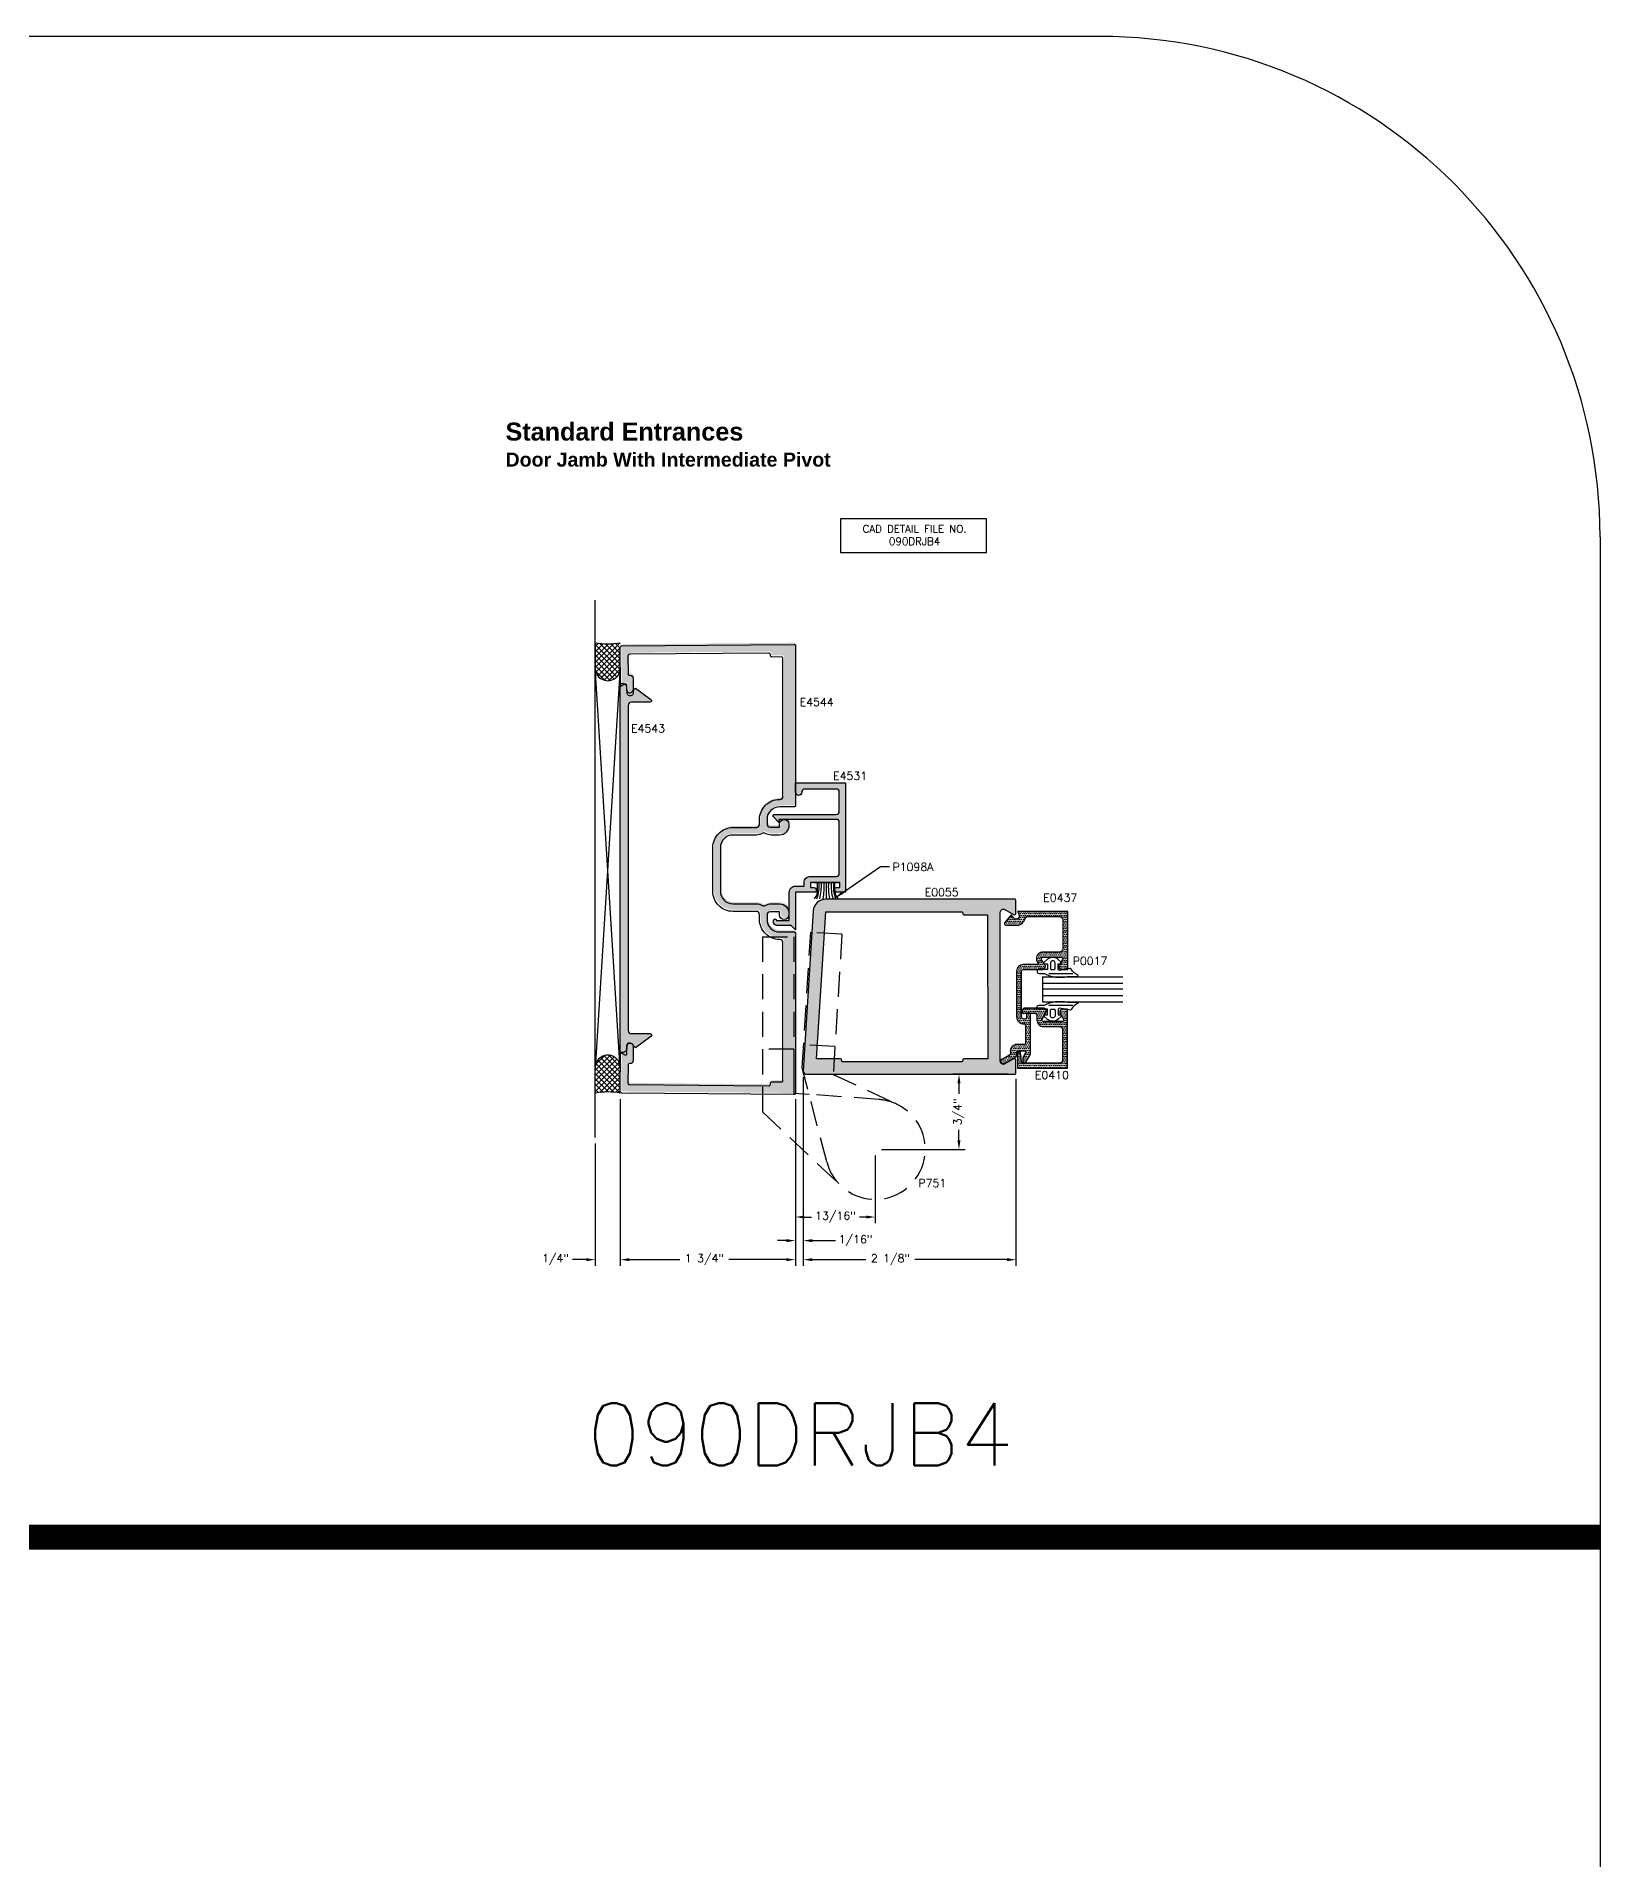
# Model space of a CAD drawing. Extents: x 0 to 130, y 0 to 90.
# Drawn here: x 107.29 to 123.03, y 71.66 to 89.88 of the extents above; entities that cross this region are included whole.
import ezdxf

# ---------------------------------------------------------------- set-up
doc = ezdxf.new("R2010")
doc.units = 0
doc.header["$MEASUREMENT"] = 0
doc.header["$PDMODE"] = 3
doc.linetypes.add('HIDDEN', pattern=[0.375, 0.25, -0.125])
doc.layers.get('0').update_dxf_attribs({"linetype": 'CONTINUOUS'})
doc.layers.get('DEFPOINTS').update_dxf_attribs({"linetype": 'CONTINUOUS'})
for name, color, linetype in [('R-ANNO-DIMS', 3, 'CONTINUOUS'), ('R-ANNO-TEXT', 6, 'CONTINUOUS'), ('R-DET1', 4, 'CONTINUOUS'), ('R-DET2', 2, 'CONTINUOUS'), ('R-DET3', 5, 'CONTINUOUS'), ('R-OTLN', 1, 'CONTINUOUS'), ('R-PAT1', 5, 'CONTINUOUS'), ('TITLE', 7, 'CONTINUOUS')]:
    doc.layers.add(name, color=color, linetype=linetype)
doc.styles.get("Standard").update_dxf_attribs({"font": 'simplex'})
doc.dimstyles.new('1X', dxfattribs={"dimscale": 0, "dimtxt": 0.08, "dimasz": 0.09, "dimexe": 0.062, "dimexo": 0.062, "dimgap": 0.045, "dimtad": 0, "dimdec": 4, "dimzin": 4, "dimtxsty": 'STANDARD', "dimcen": 0, "dimazin": 3, "dimtp": 0.02, "dimtfac": 1, "dimtdec": 4, "dimtofl": 0, "dimtmove": 0, "dimatfit": 3, "dimtolj": 1, "dimtzin": 4})
pattern_1 = [(0, (110.014965, 76.237446), (0.009375, 0.01875), [0, -0.01875])]

# ---------------------------------------------------------------- blocks, each defined once
blk = doc.blocks.new('*D8')
at = {"layer": 'DEFPOINTS', "color": 0}
for p in [(113.12, 79.318), (114.87, 79.318), (114.87, 77.653)]:
    blk.add_point(p, dxfattribs=at)
at = {"layer": 'R-ANNO-DIMS', "color": 0}
for p, q in [((113.12, 79.256), (113.12, 77.591)), ((114.87, 79.256), (114.87, 77.591)), ((113.21, 77.653), (113.715, 77.653)), ((114.78, 77.653), (114.205, 77.653))]:
    blk.add_line(p, q, dxfattribs=at)
for points in [[(113.21, 77.668), (113.21, 77.638), (113.12, 77.653)], [(114.78, 77.668), (114.78, 77.638), (114.87, 77.653)]]:
    blk.add_solid(points, dxfattribs=at)
at = {"layer": 'R-ANNO-DIMS', "color": 0, "insert": (113.96, 77.653), "char_height": 0.08, "attachment_point": 5}
blk.add_mtext('\\A1;1 3/4"', dxfattribs=at)
blk = doc.blocks.new('*D11')
at = {"layer": 'DEFPOINTS', "color": 0}
for p in [(114.948, 79.539), (114.87, 79.318), (114.948, 77.843)]:
    blk.add_point(p, dxfattribs=at)
at = {"layer": 'R-ANNO-DIMS', "color": 0}
for p, q in [((114.948, 79.477), (114.948, 77.781)), ((114.87, 79.256), (114.87, 77.781)), ((114.78, 77.843), (114.69, 77.843)), ((115.038, 77.843), (115.27, 77.843))]:
    blk.add_line(p, q, dxfattribs=at)
for points in [[(114.78, 77.858), (114.78, 77.828), (114.87, 77.843)], [(115.038, 77.858), (115.038, 77.828), (114.948, 77.843)]]:
    blk.add_solid(points, dxfattribs=at)
at = {"layer": 'R-ANNO-DIMS', "color": 0, "insert": (115.471, 77.843), "char_height": 0.08, "attachment_point": 5}
blk.add_mtext('\\A1;1/16"', dxfattribs=at)
blk = doc.blocks.new('*D12')
at = {"layer": 'DEFPOINTS', "color": 0}
for p in [(114.87, 79.318), (115.667, 78.755), (114.87, 78.079)]:
    blk.add_point(p, dxfattribs=at)
at = {"layer": 'R-ANNO-DIMS', "color": 0}
for p, q in [((114.87, 79.256), (114.87, 78.017)), ((115.667, 78.693), (115.667, 78.017)), ((114.96, 78.079), (115.031, 78.079)), ((115.577, 78.079), (115.509, 78.079))]:
    blk.add_line(p, q, dxfattribs=at)
for points in [[(114.96, 78.094), (114.96, 78.064), (114.87, 78.079)], [(115.577, 78.094), (115.577, 78.064), (115.667, 78.079)]]:
    blk.add_solid(points, dxfattribs=at)
at = {"layer": 'R-ANNO-DIMS', "color": 0, "insert": (115.27, 78.079), "char_height": 0.08, "attachment_point": 5}
blk.add_mtext('\\A1;13/16"', dxfattribs=at)
blk = doc.blocks.new('*D7')
at = {"layer": 'DEFPOINTS', "color": 0}
for p in [(114.948, 79.537), (117.073, 79.521), (114.948, 77.653)]:
    blk.add_point(p, dxfattribs=at)
at = {"layer": 'R-ANNO-DIMS', "color": 0}
for p, q in [((114.948, 79.475), (114.948, 77.591)), ((117.073, 79.459), (117.073, 77.591)), ((115.038, 77.653), (115.574, 77.653)), ((116.983, 77.653), (116.064, 77.653))]:
    blk.add_line(p, q, dxfattribs=at)
for points in [[(115.038, 77.668), (115.038, 77.638), (114.948, 77.653)], [(116.983, 77.668), (116.983, 77.638), (117.073, 77.653)]]:
    blk.add_solid(points, dxfattribs=at)
at = {"layer": 'R-ANNO-DIMS', "color": 0, "insert": (115.819, 77.653), "char_height": 0.08, "attachment_point": 5}
blk.add_mtext('\\A1;2 1/8"', dxfattribs=at)
blk = doc.blocks.new('*D9')
at = {"layer": 'DEFPOINTS', "color": 0}
for p in [(117.058, 79.506), (115.667, 78.755), (116.504, 78.755)]:
    blk.add_point(p, dxfattribs=at)
at = {"layer": 'R-ANNO-DIMS', "color": 0}
for p, q in [((116.996, 79.506), (116.442, 79.506)), ((116.504, 79.416), (116.504, 79.309)), ((116.504, 78.845), (116.504, 78.952)), ((115.729, 78.755), (116.566, 78.755))]:
    blk.add_line(p, q, dxfattribs=at)
for points in [[(116.489, 79.416), (116.519, 79.416), (116.504, 79.506)], [(116.489, 78.845), (116.519, 78.845), (116.504, 78.755)]]:
    blk.add_solid(points, dxfattribs=at)
at = {"layer": 'R-ANNO-DIMS', "color": 0, "insert": (116.504, 79.13), "char_height": 0.08, "attachment_point": 5, "rotation": 90}
blk.add_mtext('\\A1;3/4"', dxfattribs=at)
blk = doc.blocks.new('*D10')
at = {"layer": 'DEFPOINTS', "color": 0}
for p in [(113.12, 79.318), (112.871, 78.875), (113.12, 77.653)]:
    blk.add_point(p, dxfattribs=at)
at = {"layer": 'R-ANNO-DIMS', "color": 0}
for p, q in [((113.12, 79.256), (113.12, 77.591)), ((112.871, 78.813), (112.871, 77.591)), ((112.781, 77.653), (112.644, 77.653)), ((113.21, 77.653), (113.3, 77.653))]:
    blk.add_line(p, q, dxfattribs=at)
for points in [[(112.781, 77.668), (112.781, 77.638), (112.871, 77.653)], [(113.21, 77.668), (113.21, 77.638), (113.12, 77.653)]]:
    blk.add_solid(points, dxfattribs=at)
at = {"layer": 'R-ANNO-DIMS', "color": 0, "insert": (112.473, 77.653), "char_height": 0.08, "attachment_point": 5}
blk.add_mtext('\\A1;1/4"', dxfattribs=at)

msp = doc.modelspace()

# ---------------------------------------------------------------- hatches: boundary and pattern name
at = {"layer": 'R-PAT1'}
h = msp.add_hatch(dxfattribs=at)
h.set_pattern_fill('ANSI37', color=256, scale=0.3, style=0)
h.set_pattern_definition([(45, (103.281637, 76.951388), (-0.0265165, 0.0265165), []), (135, (103.281637, 76.951388), (-0.0265165, -0.0265165), [])])
edge = h.paths.add_edge_path()
edge.add_line((113.1204461, 83.8182611), (113.1204461, 83.5733712))
edge.add_arc((112.9954461, 83.5651182), 0.1252722, -183.77741165, 3.77741165, ccw=False)
edge.add_line((112.8704461, 83.5733712), (112.8702151, 83.818207))
edge.add_arc((112.9951773, 84.527065), 0.7197884, 260.00224701, 280.02254669)
h = msp.add_hatch(dxfattribs=at)
h.set_pattern_fill('DOTS', color=256, scale=0.25, style=0)
h.set_pattern_definition([(180, (128.544752, 75.615186), (-0.0078125, 0.015625), [0, -0.015625])])
edge = h.paths.add_edge_path()
edge.add_line((113.2591911, 79.8022341), (113.2579399, 79.6588665))
edge.add_arc((113.2269411, 79.6591371), 0.031, 269.5, 359.49996471, ccw=False)
edge.add_line((113.2266705, 79.6281383), (113.2226707, 79.6281732))
edge.add_arc((113.2225398, 79.6131737), 0.015, 449.5, 539.5)
edge.add_line((113.2075403, 79.6133046), (113.2059728, 79.4336846))
edge.add_arc((113.2209723, 79.4335537), 0.015, 539.5, 629.5)
edge.add_line((113.2208414, 79.4185543), (114.6149055, 79.4063885))
edge.add_arc((114.6150364, 79.4213879), 0.015, 269.5, 360)
edge.add_line((114.6300364, 79.4213879), (114.6300364, 79.4311265))
edge.add_arc((114.6450364, 79.4311265), 0.015, 89.5, 180, ccw=False)
edge.add_line((114.6451673, 79.4461259), (114.7399055, 79.4452991))
edge.add_arc((114.7400364, 79.4602986), 0.015, 269.5, 360)
edge.add_line((114.7550364, 79.4602986), (114.7550364, 80.8380715))
edge.add_arc((114.7240364, 80.8380715), 0.031, 360, 450)
edge.add_line((114.7240364, 80.8690715), (114.7210172, 80.8690715))
edge.add_arc((114.7210172, 81.0690715), 0.2, 180, 270, ccw=False)
edge.add_line((114.5210172, 81.0690715), (114.5210172, 81.1190397))
edge.add_arc((114.4900172, 81.1190397), 0.031, 360, 450)
edge.add_line((114.4900172, 81.1500397), (114.2550364, 81.1500397))
edge.add_arc((114.2550364, 81.3500397), 0.2, 180, 270, ccw=False)
edge.add_line((114.0550364, 81.3500397), (114.0550364, 81.5690715))
edge.add_line((114.0550364, 81.5690715), (114.0550364, 81.7881032))
edge.add_arc((114.2550364, 81.7881032), 0.2, 450, 540, ccw=False)
edge.add_line((114.2550364, 81.9881032), (114.4900172, 81.9881032))
edge.add_arc((114.4900172, 82.0191032), 0.031, 270, 360)
edge.add_line((114.5210172, 82.0191032), (114.5210172, 82.0690715))
edge.add_arc((114.7210172, 82.0690715), 0.2, 90, 180, ccw=False)
edge.add_line((114.7210172, 82.2690715), (114.7240364, 82.2690715))
edge.add_arc((114.7240364, 82.3000715), 0.031, 270, 360)
edge.add_line((114.7550364, 82.3000715), (114.7550364, 83.6778444))
edge.add_arc((114.7400364, 83.6778444), 0.015, 360, 450.5)
edge.add_line((114.7399055, 83.6928438), (114.6451673, 83.6920171))
edge.add_arc((114.6450364, 83.7070165), 0.015, 180, 270.5, ccw=False)
edge.add_line((114.6300364, 83.7070165), (114.6300364, 83.7167551))
edge.add_arc((114.6150364, 83.7167551), 0.015, 360, 450.5)
edge.add_line((114.6149055, 83.7317545), (113.2208414, 83.7195887))
edge.add_arc((113.2209723, 83.7045892), 0.015, 450.5, 540.5)
edge.add_line((113.2059728, 83.7044583), (113.2075403, 83.5248383))
edge.add_arc((113.2225398, 83.5249692), 0.015, 180.5, 270.5)
edge.add_line((113.2226707, 83.5099698), (113.2266706, 83.5100047))
edge.add_arc((113.2269411, 83.4790059), 0.031, 360.50002117, 450.5, ccw=False)
edge.add_line((113.2579399, 83.4792764), (113.2591911, 83.3359087))
edge.add_arc((113.2281923, 83.3356373), 0.031, 180.49837345, 360.50162655, ccw=False)
edge.add_line((113.1971934, 83.3353677), (113.1965529, 83.4087572))
edge.add_arc((113.1815535, 83.4086263), 0.015, 360.5, 480.50004097)
edge.add_line((113.1739404, 83.4215508), (113.133646, 83.3978155))
edge.add_line((113.133646, 83.3978155), (113.1302339, 83.7888006))
edge.add_arc((113.1452334, 83.7889315), 0.015, 90.5, 180.5, ccw=False)
edge.add_line((113.1451025, 83.8039309), (114.8649055, 83.8189394))
edge.add_arc((114.8650364, 83.80394), 0.015, 360, 450.5, ccw=False)
edge.add_line((114.8800364, 83.80394), (114.8800364, 82.2090715))
edge.add_arc((114.8650364, 82.2090715), 0.015, 270, 360, ccw=False)
edge.add_line((114.8650364, 82.1940715), (114.7210172, 82.1940715))
edge.add_arc((114.7210172, 82.0690715), 0.125, 450, 540)
edge.add_line((114.5960172, 82.0690715), (114.5960172, 82.0241032))
edge.add_arc((114.6270172, 82.0241032), 0.031, 540, 630)
edge.add_line((114.6270172, 81.9931032), (114.7210172, 81.9931032))
edge.add_line((114.7210172, 81.9931032), (114.7210172, 82.0226032))
edge.add_arc((114.7675172, 82.0226032), 0.0465, 0, 180, ccw=False)
edge.add_line((114.8140172, 82.0226032), (114.8140172, 82.0061032))
edge.add_arc((114.7210172, 82.0061032), 0.093, 270, 360, ccw=False)
edge.add_line((114.7210172, 81.9131032), (114.6410172, 81.9131032))
edge.add_arc((114.6410172, 82.0381032), 0.125, 239.94061351, 270, ccw=False)
edge.add_arc((114.5628773, 81.9030842), 0.031, 419.94061351, 482.12883952)
edge.add_arc((114.4900172, 82.0191032), 0.106, 270, 302.12883952, ccw=False)
edge.add_line((114.4900172, 81.9131032), (114.2550364, 81.9131032))
edge.add_arc((114.2550364, 81.7881032), 0.125, 450, 540)
edge.add_line((114.1300364, 81.7881032), (114.1300364, 81.5690715))
edge.add_line((114.1300364, 81.5690715), (114.1300364, 81.3500397))
edge.add_arc((114.2550364, 81.3500397), 0.125, 540, 630)
edge.add_line((114.2550364, 81.2250397), (114.4900172, 81.2250397))
edge.add_arc((114.4900172, 81.1190397), 0.106, 417.87116048, 450, ccw=False)
edge.add_arc((114.5628773, 81.2350588), 0.031, 237.87116048, 300.05938649)
edge.add_arc((114.6410172, 81.1000397), 0.125, 450, 480.05938649, ccw=False)
edge.add_line((114.6410172, 81.2250397), (114.7210172, 81.2250397))
edge.add_arc((114.7210172, 81.1320397), 0.093, 360, 450, ccw=False)
edge.add_line((114.8140172, 81.1320397), (114.8140172, 81.1155397))
edge.add_arc((114.7675172, 81.1155397), 0.0465, 180, 360, ccw=False)
edge.add_line((114.7210172, 81.1155397), (114.7210172, 81.1450397))
edge.add_line((114.7210172, 81.1450397), (114.6270172, 81.1450397))
edge.add_arc((114.6270172, 81.1140397), 0.031, 450, 540)
edge.add_line((114.5960172, 81.1140397), (114.5960172, 81.0690715))
edge.add_arc((114.7210172, 81.0690715), 0.125, 540, 630)
edge.add_line((114.7210172, 80.9440715), (114.8650364, 80.9440715))
edge.add_arc((114.8650364, 80.9290715), 0.015, 360, 450, ccw=False)
edge.add_line((114.8800364, 80.9290715), (114.8800364, 79.334203))
edge.add_arc((114.8650364, 79.334203), 0.015, 269.5, 360, ccw=False)
edge.add_line((114.8649055, 79.3192035), (113.1451025, 79.334212))
edge.add_arc((113.1452334, 79.3492115), 0.015, 179.5, 269.5, ccw=False)
edge.add_line((113.1302339, 79.3493423), (113.133646, 79.7403276))
edge.add_line((113.133646, 79.7403276), (113.1739404, 79.7165922))
edge.add_arc((113.1815535, 79.7295167), 0.015, 239.49989083, 359.5)
edge.add_line((113.1965529, 79.7293858), (113.1971934, 79.8027752))
edge.add_arc((113.2281923, 79.8025055), 0.031, 359.49846597, 539.50153403, ccw=False)
h = msp.add_hatch(dxfattribs=at)
h.set_pattern_fill('DOTS', color=256, scale=0.25, style=0)
h.set_pattern_definition([(180, (119.846426, 76.441578), (-0.0078125, 0.015625), [0, -0.015625])])
edge = h.paths.add_edge_path()
edge.add_arc((113.1513796, 83.3811215), 0.031, 0, 90.00003697, ccw=False)
edge.add_line((113.1823796, 83.3811215), (113.1823796, 83.3491205))
edge.add_arc((113.2133796, 83.3491205), 0.031, 180, 315.00045742)
edge.add_line((113.2353, 83.3272004), (113.2732211, 83.3651215))
edge.add_line((113.2732211, 83.3651215), (113.426338, 83.2511526))
edge.add_arc((113.4173796, 83.2391215), 0.015, -90, 53.32827068, ccw=False)
edge.add_line((113.4173796, 83.2241215), (113.2313796, 83.2241215))
edge.add_arc((113.2313796, 83.1931215), 0.031, 90, 180)
edge.add_line((113.2003796, 83.1931215), (113.2003796, 79.9431214))
edge.add_arc((113.2313796, 79.9431214), 0.031, 180, 270)
edge.add_line((113.2313796, 79.9121214), (113.4173796, 79.9121209))
edge.add_arc((113.4173796, 79.8971209), 0.015, -53.32849881, 90, ccw=False)
edge.add_line((113.426338, 79.8850898), (113.2732211, 79.7711215))
edge.add_line((113.2732211, 79.7711215), (113.2352999, 79.8090425))
edge.add_arc((113.2133796, 79.7871222), 0.031, 44.99994772, 179.99998152)
edge.add_line((113.1823795, 79.7871222), (113.1823796, 79.7551217))
edge.add_arc((113.1513796, 79.7551217), 0.031, -90.00001848, 0, ccw=False)
edge.add_line((113.1513796, 79.7241217), (113.1203795, 79.7241215))
edge.add_line((113.1203795, 79.7241215), (113.1203795, 83.4121215))
edge.add_line((113.1203795, 83.4121215), (113.1513796, 83.4121215))
h = msp.add_hatch(dxfattribs=at)
h.set_pattern_fill('DOTS', color=256, scale=0.25, style=0)
h.set_pattern_definition([(180, (120.181021, 76.768952), (-0.0078125, 0.015625), [0, -0.015625])])
edge = h.paths.add_edge_path()
edge.add_line((115.0773795, 81.3247799), (114.8703795, 81.3247799))
edge.add_line((114.8703795, 81.3247799), (114.8703795, 80.9502789))
edge.add_line((114.8703795, 80.9502789), (114.8273795, 80.9932789))
edge.add_line((114.8273795, 80.9932789), (114.6813795, 80.9932799))
edge.add_arc((114.6813795, 81.0242799), 0.031, 180, 270, ccw=False)
edge.add_line((114.6503795, 81.0242799), (114.6503795, 81.0432799))
edge.add_arc((114.6653795, 81.0432799), 0.015, 0, 180, ccw=False)
edge.add_line((114.6803795, 81.0432799), (114.8083795, 81.0432799))
edge.add_line((114.8083795, 81.0432799), (114.8083795, 81.3247799))
edge.add_arc((114.8703795, 81.3247799), 0.062, 90, 180, ccw=False)
edge.add_line((114.8703795, 81.3867799), (114.9573795, 81.3867799))
edge.add_line((114.9573795, 81.3867799), (114.9573805, 81.4217799))
edge.add_arc((115.0193805, 81.4217799), 0.062, 90, 180, ccw=False)
edge.add_line((115.0193805, 81.4837799), (115.2773795, 81.4837789))
edge.add_arc((115.2773795, 81.5147789), 0.031, 270, 360)
edge.add_line((115.3083795, 81.5147789), (115.3083795, 82.0222779))
edge.add_arc((115.2773795, 82.0222779), 0.031, 0, 90)
edge.add_line((115.2773795, 82.0532779), (114.7053795, 82.0532779))
edge.add_line((114.7053795, 82.0532779), (114.7053795, 82.0222779))
edge.add_line((114.7053795, 82.0222779), (114.649729, 82.0779284))
edge.add_arc((114.6602295, 82.0884289), 0.01485, 90, 225, ccw=False)
edge.add_line((114.6602295, 82.1032789), (115.2773795, 82.1032779))
edge.add_arc((115.2773795, 82.1342779), 0.031, 270, 360)
edge.add_line((115.3083795, 82.1342779), (115.3083795, 82.3255289))
edge.add_arc((115.2773795, 82.3255289), 0.031, 0, 90)
edge.add_line((115.2773795, 82.3565289), (114.9633795, 82.3565289))
edge.add_arc((114.963389, 82.3255061), 0.0310229, 90.01748805, 181.80496763)
edge.add_arc((114.9013805, 82.3245299), 0.031001, 180, 359.99815175, ccw=False)
edge.add_line((114.8703795, 82.3245299), (114.8703795, 82.4185299))
edge.add_line((114.8703795, 82.4185299), (115.3703795, 82.4185299))
edge.add_line((115.3703795, 82.4185299), (115.3703795, 81.3247799))
edge.add_line((115.3703795, 81.3247799), (115.2573795, 81.3247799))
edge.add_line((115.2573795, 81.3247799), (115.2573795, 81.3487799))
edge.add_arc((115.2803795, 81.3487799), 0.023, 90, 180, ccw=False)
edge.add_line((115.2803795, 81.3717799), (115.3143805, 81.3717789))
edge.add_line((115.3143805, 81.3717789), (115.3143805, 81.4217799))
edge.add_line((115.3143805, 81.4217799), (115.0193805, 81.4217799))
edge.add_line((115.0193805, 81.4217799), (115.0193805, 81.3717789))
edge.add_line((115.0193805, 81.3717789), (115.0543795, 81.3717799))
edge.add_arc((115.0543795, 81.3487799), 0.023, 0, 90, ccw=False)
edge.add_line((115.0773795, 81.3487799), (115.0773795, 81.3247799))
h = msp.add_hatch(dxfattribs=at)
h.set_pattern_fill('DOTS', color=256, scale=0.25, style=0)
h.set_pattern_definition([(180, (120.192271, 76.795353), (-0.0078125, 0.015625), [0, -0.015625])])
edge = h.paths.add_edge_path(flags=16)
edge.add_line((116.5418794, 79.6466212), (116.5418794, 79.6456213))
edge.add_arc((116.5268794, 79.6456213), 0.015, -90, 0, ccw=False)
edge.add_line((116.5268794, 79.6306213), (115.3458752, 79.6306214))
edge.add_arc((115.3458752, 79.6456214), 0.015, 180, 270, ccw=False)
edge.add_line((115.3308752, 79.6456214), (115.3308752, 79.6466214))
edge.add_arc((115.3158752, 79.6466214), 0.015, 0, 90)
edge.add_line((115.3158752, 79.6616214), (115.0808752, 79.6616214))
edge.add_line((115.0808752, 79.6616214), (115.1726877, 81.1306214))
edge.add_line((115.1726877, 81.1306214), (116.5268794, 81.1306214))
edge.add_arc((116.5268794, 81.1156214), 0.015, 0, 90, ccw=False)
edge.add_line((116.5418794, 81.1156214), (116.5418794, 81.1146214))
edge.add_arc((116.5568794, 81.1146214), 0.015, 180, 270)
edge.add_line((116.5568794, 81.0996214), (116.7899414, 81.0996214))
edge.add_line((116.7899414, 81.0996214), (116.7918794, 79.6616215))
edge.add_line((116.7918794, 79.6616215), (116.5568794, 79.6616212))
edge.add_arc((116.5568794, 79.6466212), 0.015, 90, 180)
edge = h.paths.add_edge_path()
edge.add_line((116.9633784, 81.1518604), (117.0502604, 81.1017004))
edge.add_arc((117.0578784, 81.1146214), 0.0149995, 239.47712775, 360)
edge.add_line((117.072878, 81.1146214), (117.0728784, 81.2406214))
edge.add_arc((117.0578784, 81.2406214), 0.015, 0, 90)
edge.add_line((117.0578784, 81.2556214), (115.1726879, 81.2556214))
edge.add_arc((115.1726879, 81.1306214), 0.125, 90, 176.42379601)
edge.add_line((115.0479313, 81.1384184), (114.9479399, 79.5385552))
edge.add_arc((114.9788795, 79.5366214), 0.031, 176.42364164, 270.00002732)
edge.add_line((114.9788795, 79.5056214), (117.0578784, 79.5056213))
edge.add_arc((117.0578784, 79.5206213), 0.015, 270, 360)
edge.add_line((117.0728784, 79.5206213), (117.0728784, 79.6466226))
edge.add_arc((117.0578784, 79.6466226), 0.015, 0, 120.52151428)
edge.add_line((117.0502605, 79.6595442), (116.9633785, 79.6093837))
edge.add_arc((116.9478784, 79.6362304), 0.031, 180, 300.00008088, ccw=False)
edge.add_line((116.9168784, 79.6362304), (116.9168782, 81.1250134))
edge.add_arc((116.9478784, 81.1250134), 0.0310002, 60.00019636, 180, ccw=False)
h = msp.add_hatch(dxfattribs=at)
h.set_pattern_fill('DOTS', color=256, scale=0.3, style=0)
h.set_pattern_definition(pattern_1)
edge = h.paths.add_edge_path()
edge.add_line((117.1698681, 79.7187274), (117.1418784, 79.6702464))
edge.add_line((117.1418784, 79.6702464), (117.1418783, 79.6262284))
edge.add_arc((117.1568783, 79.6262284), 0.015, 180, 330.00003618)
edge.add_line((117.1698687, 79.6187284), (117.219878, 79.7053494))
edge.add_line((117.219878, 79.7053494), (117.2198779, 80.1023104))
edge.add_arc((117.1998783, 80.1023104), 0.0199996, 0, 97.42321911)
edge.add_arc((117.1998776, 80.1023107), 0.0199992, 97.42114952, 180.00082691)
edge.add_line((117.1798783, 80.1023104), (117.1798785, 80.0803114))
edge.add_arc((117.1548785, 80.0803114), 0.025, -179.99770817, 0, ccw=False)
edge.add_line((117.1298785, 80.0803104), (117.1298784, 80.3107301))
edge.add_line((117.1298784, 80.3107301), (117.1298782, 80.5372277))
edge.add_arc((117.1448782, 80.5372277), 0.015, 90, 180, ccw=False)
edge.add_line((117.1448782, 80.5522277), (117.3353842, 80.5522292))
edge.add_arc((117.3353842, 80.5832292), 0.031, 270, 389.99998846)
edge.add_line((117.362231, 80.5987292), (117.3298993, 80.6547277))
edge.add_arc((117.3428896, 80.6622277), 0.0149999, 90, 210.00015481, ccw=False)
edge.add_line((117.3428896, 80.6772277), (117.5248784, 80.6772277))
edge.add_arc((117.5248784, 80.6622277), 0.015, -30.00005931, 90, ccw=False)
edge.add_line((117.5378687, 80.6547277), (117.5055374, 80.5987293))
edge.add_arc((117.5323843, 80.5832292), 0.0310001, 149.99999305, 270)
edge.add_line((117.5323843, 80.5522291), (117.5898784, 80.5522309))
edge.add_line((117.5898784, 80.5522309), (117.5898784, 81.1332284))
edge.add_line((117.5898784, 81.1332284), (117.0898784, 81.1332284))
edge.add_line((117.0898784, 81.1332284), (117.1036644, 81.0987355))
edge.add_arc((117.0748783, 81.0872308), 0.0309999, -142.52509165, 21.78460925, ccw=False)
edge.add_line((117.0502762, 81.06837), (117.0262509, 81.0993234))
edge.add_line((117.0262509, 81.0993234), (116.9612636, 81.0218729))
edge.add_arc((116.9727534, 81.01223), 0.015, 139.99469487, 270)
edge.add_line((116.9727534, 80.99723), (117.098319, 80.9972334))
edge.add_arc((117.0748784, 81.0872307), 0.0929999, 284.5988619, 343.60513802)
edge.add_arc((117.1938363, 81.052231), 0.031, 90, 163.60501923, ccw=False)
edge.add_line((117.1938363, 81.083231), (117.5088786, 81.083231))
edge.add_arc((117.5088786, 81.052231), 0.031, 0.00001848, 90, ccw=False)
edge.add_line((117.5398786, 81.052231), (117.5398786, 80.7582284))
edge.add_arc((117.5088786, 80.7582284), 0.031, -90.00003697, 0, ccw=False)
edge.add_line((117.5088786, 80.7272284), (117.3428896, 80.7272277))
edge.add_arc((117.3428896, 80.6622277), 0.065, 90, 180.245403)
edge.add_line((117.2778902, 80.6619493), (117.2778896, 80.6448098))
edge.add_line((117.2778896, 80.6448098), (117.3024731, 80.6022302))
edge.add_line((117.3024731, 80.6022302), (117.1448785, 80.6022277))
edge.add_arc((117.1448785, 80.5372277), 0.065, 90, 180)
edge.add_line((117.0798785, 80.5372277), (117.0798781, 80.0803114))
edge.add_arc((117.1498815, 80.0803128), 0.0700034, 180.00112628, 273.36963362)
edge.add_arc((117.1548785, 79.9954564), 0.015, 0, 93.37247196, ccw=False)
edge.add_line((117.1698785, 79.9954564), (117.1698784, 79.8182294))
edge.add_arc((117.1548785, 79.8182294), 0.0149999, -90, 0, ccw=False)
edge.add_line((117.1548785, 79.8032295), (117.0798784, 79.8032304))
edge.add_arc((117.0798784, 79.7412304), 0.062, 90, 180)
edge.add_line((117.0178784, 79.7412304), (117.0178783, 79.7141724))
edge.add_arc((117.0028783, 79.7141724), 0.015, 300.00072778, 360, ccw=False)
edge.add_line((117.0103785, 79.7011821), (116.9354961, 79.6579481))
edge.add_arc((116.9478784, 79.6362304), 0.0249996, 119.68959132, 300.33879134)
edge.add_line((116.960506, 79.6146544), (117.0723785, 79.6792401))
edge.add_arc((117.0648783, 79.6922304), 0.015, 300.00072778, 360)
edge.add_line((117.0798783, 79.6922304), (117.0798783, 79.7102284))
edge.add_arc((117.1108783, 79.7102284), 0.031, 90, 180, ccw=False)
edge.add_line((117.1108783, 79.7412284), (117.1568776, 79.7412264))
edge.add_arc((117.1568776, 79.7262274), 0.014999, -29.99977284, 90, ccw=False)
h = msp.add_hatch(dxfattribs=at)
h.set_pattern_fill('DOTS', color=256, scale=0.3, style=0)
h.set_pattern_definition(pattern_1)
edge = h.paths.add_edge_path()
edge.add_arc((117.1496194, 80.1295394), 0.0149998, 180, 278.05026129)
edge.add_line((117.15172, 80.1146874), (117.1746195, 80.1179234))
edge.add_line((117.1746195, 80.1179234), (117.2516583, 80.1179254))
edge.add_arc((117.2516583, 80.0869254), 0.031, 0, 90, ccw=False)
edge.add_line((117.2826583, 80.0869254), (117.2826581, 80.0481134))
edge.add_arc((117.347658, 80.0479244), 0.0650002, 179.8334012, 270.13081044)
edge.add_line((117.3478064, 79.9829244), (117.5086197, 79.9829234))
edge.add_arc((117.5086197, 79.9519234), 0.031, 0, 90, ccw=False)
edge.add_line((117.5396197, 79.9519234), (117.5396197, 79.6479264))
edge.add_arc((117.5086197, 79.6479264), 0.031, -90, 0, ccw=False)
edge.add_line((117.5086197, 79.6169264), (117.144913, 79.6169234))
edge.add_arc((117.144913, 79.6319234), 0.015, 186.99984418, 270, ccw=False)
edge.add_line((117.1300248, 79.6300954), (117.1195074, 79.7157524))
edge.add_arc((117.1046193, 79.7139244), 0.0149999, 6.99984418, 180)
edge.add_line((117.0896194, 79.7139244), (117.0896195, 79.5669254))
edge.add_line((117.0896195, 79.5669254), (117.5896195, 79.5669254))
edge.add_line((117.5896195, 79.5669254), (117.5896195, 80.1579248))
edge.add_line((117.5896195, 80.1579248), (117.542313, 80.1579264))
edge.add_arc((117.542313, 80.1269264), 0.031, 90, 210.00000695)
edge.add_line((117.5154662, 80.1114264), (117.5477979, 80.0554244))
edge.add_arc((117.5348075, 80.0479244), 0.015, -89.9999618, 29.99998292, ccw=False)
edge.add_line((117.5348076, 80.0329244), (117.347658, 80.0329244))
edge.add_arc((117.347658, 80.0479244), 0.015, 150.00003618, 270, ccw=False)
edge.add_line((117.3346676, 80.0554244), (117.3727728, 80.1214245))
edge.add_arc((117.3459261, 80.1369248), 0.0310001, 329.99937129, 450)
edge.add_line((117.3459261, 80.1679249), (117.1656197, 80.1679248))
edge.add_arc((117.1656198, 80.1369247), 0.0310002, 90.00013069, 179.99968448)
edge.add_line((117.1346196, 80.1369248), (117.1346196, 80.1295394))
h = msp.add_hatch(dxfattribs=at)
h.set_pattern_fill('ANSI37', color=256, scale=0.3, style=0)
h.set_pattern_definition([(315, (103.281637, 86.185135), (-0.0265165, -0.0265165), []), (225, (103.281637, 86.185135), (-0.0265165, 0.0265165), [])])
edge = h.paths.add_edge_path()
edge.add_line((113.1204461, 79.3182614), (113.1204461, 79.5631513))
edge.add_arc((112.9954461, 79.5714043), 0.1252722, 356.22258835, 543.77741165)
edge.add_line((112.8704461, 79.5631513), (112.8702151, 79.3183155))
edge.add_arc((112.9951773, 78.6094575), 0.7197884, 79.97745331, 99.99775299, ccw=False)

# ---------------------------------------------------------------- linework, layer by layer
at = {"layer": 'R-ANNO-TEXT'}
msp.add_lwpolyline([(115.3238625, 85.0607413), (116.7753425, 85.0607413), (116.7753425, 84.7186784), (115.3238625, 84.7186784)], close=True, dxfattribs=at)
at = {"layer": 'R-DET1'}
for points in [[(113.1513796, 83.4121215, -0.4142137513), (113.1823796, 83.3811215), (113.1823796, 83.3491205, 0.6681815249), (113.2353, 83.3272004), (113.2732211, 83.3651215), (113.426338, 83.2511526, -0.7220739042), (113.4173796, 83.2241215), (113.2313796, 83.2241215, 0.4142135624), (113.2003796, 83.1931215), (113.2003796, 79.9431214, 0.4142135624), (113.2313796, 79.9121214), (113.4173796, 79.9121209, -0.7220754185), (113.426338, 79.8850898), (113.2732211, 79.7711215), (113.2352999, 79.8090425, 0.6681788512), (113.1823795, 79.7871222), (113.1823796, 79.7551217, -0.4142136569), (113.1513796, 79.7241217), (113.1203795, 79.7241215), (113.1203795, 83.4121215), (113.1513796, 83.4121215)], [(117.1698681, 79.7187274), (117.1418784, 79.6702464), (117.1418783, 79.6262284, 0.7673272388), (117.1698687, 79.6187284), (117.219878, 79.7053494), (117.2198779, 80.1023104, 0.4526903691), (117.1972944, 80.1221424, 0.3767703073), (117.1798783, 80.1023104), (117.1798785, 80.0803114, -0.9999800002), (117.1298785, 80.0803104), (117.1298784, 80.3107301), (117.1298782, 80.5372277, -0.4142135624), (117.1448782, 80.5522277), (117.3353842, 80.5522292, 0.5773502021), (117.362231, 80.5987292), (117.3298993, 80.6547277, -0.5773511698), (117.3428896, 80.6772277), (117.5248784, 80.6772277, -0.5773506143), (117.5378687, 80.6547277), (117.5055374, 80.5987293, 0.5773503096), (117.5323843, 80.5522291), (117.5898784, 80.5522309), (117.5898784, 81.1332284), (117.0898784, 81.1332284), (117.1036644, 81.0987355, -0.8716619961), (117.0502762, 81.06837), (117.0262509, 81.0993234), (116.9612636, 81.0218729, 0.6371028041), (116.9727534, 80.99723), (117.098319, 80.9972334, 0.2633073116), (117.1640968, 81.0609809, -0.3326800485), (117.1938363, 81.083231), (117.5088786, 81.083231, -0.4142134679), (117.5398786, 81.052231), (117.5398786, 80.7582284, -0.4142137513), (117.5088786, 80.7272284), (117.3428896, 80.7272277, 0.4154686076), (117.2778902, 80.6619493), (117.2778896, 80.6448098), (117.3024731, 80.6022302), (117.1448785, 80.6022277, 0.4142135624), (117.0798785, 80.5372277), (117.0798781, 80.0803114, 0.4315399387), (117.1539961, 80.0104304, -0.4315604593), (117.1698785, 79.9954564), (117.1698784, 79.8182294, -0.4142135624), (117.1548785, 79.8032295), (117.0798784, 79.8032304, 0.4142135624), (117.0178784, 79.7412304), (117.0178783, 79.7141724, -0.2679457889), (117.0103785, 79.7011821), (116.9354961, 79.6579481, 1.0056814477), (116.960506, 79.6146544), (117.0723785, 79.6792401, 0.2679457889), (117.0798783, 79.6922304), (117.0798783, 79.7102284, -0.4142135624), (117.1108783, 79.7412284), (117.1568776, 79.7412264, -0.5773489476), (117.1698672, 79.718728)], [(117.1346196, 80.1295394, 0.4559911352), (117.15172, 80.1146874), (117.1746195, 80.1179234), (117.2516583, 80.1179254, -0.4142135624), (117.2826583, 80.0869254), (117.2826581, 80.0481134, 0.4157347224), (117.3478064, 79.9829244), (117.5086197, 79.9829234, -0.4142135624), (117.5396197, 79.9519234), (117.5396197, 79.6479264, -0.4142135624), (117.5086197, 79.6169264), (117.144913, 79.6169234, -0.3788668862), (117.1300248, 79.6300954), (117.1195074, 79.7157524, 0.9407073484), (117.0896194, 79.7139244), (117.0896195, 79.5669254), (117.5896195, 79.5669254), (117.5896195, 80.1579248), (117.542313, 80.1579264, 0.5773503096), (117.5154662, 80.1114264), (117.5477979, 80.0554244, -0.5773499476), (117.5348076, 80.0329244), (117.347658, 80.0329244, -0.5773500587), (117.3346676, 80.0554244), (117.3727728, 80.1214245, 0.5773539269), (117.3459261, 80.1679249), (117.1656197, 80.1679248, 0.4142112814), (117.1346196, 80.1369248), (117.1346196, 80.1295394)]]:
    msp.add_lwpolyline(points, format="xyb", dxfattribs=at)
msp.add_lwpolyline([(115.0773795, 81.3247799), (114.8703795, 81.3247799), (114.8703795, 80.9502789), (114.8273795, 80.9932789), (114.6813795, 80.9932799, -0.4142135624), (114.6503795, 81.0242799), (114.6503795, 81.0432799, -1), (114.6803795, 81.0432799), (114.8083795, 81.0432799), (114.8083795, 81.3247799, -0.4142135624), (114.8703795, 81.3867799), (114.9573795, 81.3867799), (114.9573805, 81.4217799, -0.4142135624), (115.0193805, 81.4837799), (115.2773795, 81.4837789, 0.4142135624), (115.3083795, 81.5147789), (115.3083795, 82.0222779, 0.4142135624), (115.2773795, 82.0532779), (114.7053795, 82.0532779), (114.7053795, 82.0222779), (114.649729, 82.0779284, -0.6681786379), (114.6602295, 82.1032789), (115.2773795, 82.1032779, 0.4142135624), (115.3083795, 82.1342779), (115.3083795, 82.3255289, 0.4142135624), (115.2773795, 82.3565289), (114.9633795, 82.3565289, 0.4233808722), (114.9323815, 82.3245289, -0.9999838711), (114.8703795, 82.3245299), (114.8703795, 82.4185299), (115.3703795, 82.4185299), (115.3703795, 81.3247799), (115.2573795, 81.3247799), (115.2573795, 81.3487799, -0.4142135624), (115.2803795, 81.3717799), (115.3143805, 81.3717789), (115.3143805, 81.4217799), (115.0193805, 81.4217799), (115.0193805, 81.3717789), (115.0543795, 81.3717799, -0.4142135624), (115.0773795, 81.3487799)], format="xyb", close=True, dxfattribs=at)
at = {"layer": 'R-DET2'}
for p, q in [((115.0496876, 81.4218124), (115.3062436, 81.4218124)), ((115.0921556, 81.3511813), (115.0921565, 81.4218124)), ((115.1781306, 81.4218124), (115.1781306, 81.2581814)), ((115.2640937, 81.3511814), (115.2640937, 81.4218124)), ((117.339749, 80.4800779), (117.339749, 80.2300779)), ((117.339749, 80.4800779), (118.1418828, 80.4800775)), ((117.339749, 80.4175779), (118.1418828, 80.4175774)), ((118.1418828, 80.3550775), (117.339749, 80.3550779)), ((117.339749, 80.2925779), (118.1418828, 80.2925774)), ((117.339749, 80.2300779), (118.1418828, 80.2300775))]:
    msp.add_line(p, q, dxfattribs=at)
for points in [[(117.586555, 80.4820966), (117.6846635, 80.4820966, 0.4770370124), (117.6944446, 80.4941777, -0.1690634905), (117.6255384, 80.5561333, 0.3788088369), (117.6148858, 80.5640141), (117.5095692, 80.5448001, -0.3462419148), (117.4936976, 80.5547621), (117.4936976, 80.608849), (117.5238949, 80.6099598, 0.6086559015), (117.5292982, 80.6231046), (117.4927456, 80.6554153, 0.3786170875), (117.3896496, 80.6554153), (117.353097, 80.6231046, 0.6086559015), (117.3585004, 80.6099598), (117.3886976, 80.608849), (117.3886976, 80.553849), (117.3036976, 80.553849, 1), (117.3036976, 80.513849), (117.3587371, 80.513849, 0.1753644489)], [(117.4336976, 80.6398964, 0.3419987131), (117.4186976, 80.6205314), (117.4186976, 80.561849, 0.4142135624), (117.4266976, 80.553849), (117.4556976, 80.553849, 0.4142135624), (117.4636976, 80.561849), (117.4636976, 80.6205314, 0.3419987131), (117.4486976, 80.6398964, 0.1270166538)], [(117.5865549, 80.228059), (117.6846634, 80.2280589, -0.4770370124), (117.6944445, 80.2159778, 0.1690634905), (117.6255382, 80.1540223, -0.3788088369), (117.6148856, 80.1461414), (117.509569, 80.1653555, 0.3462419148), (117.4936974, 80.1553936), (117.4936974, 80.1013067), (117.5238946, 80.1001958, -0.6086559015), (117.529298, 80.087051), (117.4927453, 80.0547404, -0.3786170875), (117.3896494, 80.0547405), (117.3530968, 80.0870512, -0.6086559015), (117.3585001, 80.1001959), (117.3886974, 80.1013067), (117.3886974, 80.1563067), (117.3036974, 80.1563068, -1), (117.3036975, 80.1963068), (117.358737, 80.1963068, -0.1753644489)], [(117.4336974, 80.0702593, -0.3419987131), (117.4186974, 80.0896243), (117.4186974, 80.1483067, -0.4142135624), (117.4266974, 80.1563067), (117.4556974, 80.1563067, -0.4142135624), (117.4636974, 80.1483067), (117.4636974, 80.0896242, -0.3419987131), (117.4486974, 80.0702593, -0.1270166538)]]:
    msp.add_lwpolyline(points, format="xyb", close=True, dxfattribs=at)
for points in [[(117.4028874, 80.513849), (117.6426634, 80.5140966)], [(117.4028873, 80.1963067), (117.6426633, 80.1960589)]]:
    msp.add_lwpolyline(points, dxfattribs=at)
for centre, radius, start, end in [((114.9731715, 81.3401674), 0.1194928, 316.67651072, 5.28858698), ((114.7704216, 81.3759564), 0.3362581, 339.49728212, 7.83792394), ((114.5843386, 81.3927864), 0.5452888, 345.70876043, 3.05132403), ((114.4206416, 81.3839624), 0.7370055, 350.17351788, 2.94380367), ((115.9356186, 81.3839624), 0.7370055, 177.05627397, 189.82655872), ((115.7719226, 81.3927864), 0.5452901, 176.94868156, 194.29131545), ((115.5858386, 81.3759564), 0.3362584, 172.16207606, 200.50271788), ((115.3830787, 81.3401674), 0.1194937, 174.71141302, 223.3238381)]:
    msp.add_arc(centre, radius, start, end, dxfattribs=at)
at = {"layer": 'R-DET3'}
for p, q in [((112.8705473, 78.8745168), (112.8705473, 84.2460586)), ((113.1204461, 79.5631513), (112.8704461, 83.5733712)), ((113.1204461, 83.5733712), (112.8704461, 79.5631513))]:
    msp.add_line(p, q, dxfattribs=at)
at = {"layer": 'R-DET3', "color": 5, "linetype": 'HIDDEN'}
for p, q in [((114.9381751, 79.5693814), (115.0228856, 80.9247171)), ((115.334772, 80.9052243), (115.022882, 80.9247173)), ((115.334772, 80.9052243), (115.247282, 79.5053023)), ((114.542182, 80.8803023), (114.854682, 80.8803023)), ((114.542182, 80.8803023), (114.542182, 79.3803013)), ((114.854682, 80.8803023), (114.854682, 79.5112898)), ((114.854682, 79.7553023), (114.542182, 79.7553023)), ((115.264602, 79.7824153), (114.952702, 79.8019083)), ((114.854682, 79.5112898), (114.854682, 79.3178013)), ((115.183362, 78.6291373), (114.9381751, 79.5693814)), ((115.247282, 79.5053023), (115.879952, 79.2077713)), ((114.542182, 79.3803013), (114.542182, 79.1303013)), ((114.854682, 79.3178013), (115.006762, 79.3063673)), ((115.705142, 79.2538593), (115.006762, 79.3063673)), ((114.542182, 79.1303013), (115.323812, 78.3918523))]:
    msp.add_line(p, q, dxfattribs=at)
for radius, start, end in [(0.4999993, 194.61556135, 64.81511216), (0.5, 64.81511216, 85.64591524)]:
    msp.add_arc((115.667182, 78.7553023), radius, start, end, dxfattribs=at)
at = {"layer": 'R-OTLN'}
for points in [[(113.2495342, 79.7861526), (113.248283, 79.642785, -0.414213382), (113.2170136, 79.6120567), (113.2130138, 79.6120917, 0.4142135624), (113.1978835, 79.5972231), (113.1963159, 79.4176031, 0.4142135624), (113.2111845, 79.4024728), (114.6052486, 79.390307, 0.4167718538), (114.6203795, 79.4053064), (114.6203795, 79.415045, -0.4167718538), (114.6355104, 79.4300444), (114.7302486, 79.4292176, 0.4167718538), (114.7453795, 79.4442171), (114.7453795, 80.82199, 0.4142135624), (114.7143795, 80.85299), (114.7113603, 80.85299, -0.4142135624), (114.5113603, 81.05299), (114.5113603, 81.1029582, 0.4142135624), (114.4803603, 81.1339582), (114.2453795, 81.1339582, -0.4142135624), (114.0453795, 81.3339582), (114.0453795, 81.55299), (114.0453795, 81.7720217, -0.4142135624), (114.2453795, 81.9720217), (114.4803603, 81.9720217, 0.4142135624), (114.5113603, 82.0030217), (114.5113603, 82.05299, -0.4142135624), (114.7113603, 82.25299), (114.7143795, 82.25299, 0.4142135624), (114.7453795, 82.28399), (114.7453795, 83.6617629, 0.4167718538), (114.7302486, 83.6767623), (114.6355104, 83.6759355, -0.4167718538), (114.6203795, 83.690935), (114.6203795, 83.7006735, 0.4167718538), (114.6052486, 83.715673), (113.2111845, 83.7035071, 0.4142135624), (113.1963159, 83.6883768), (113.1978835, 83.5087568, 0.4142135624), (113.2130138, 83.4938883), (113.2170137, 83.4939232, -0.4142134541), (113.248283, 83.4631949), (113.2495342, 83.3198272, -1.0000283891), (113.1875365, 83.3192862), (113.186896, 83.3926757, 0.5773505075), (113.1642835, 83.4054692), (113.1239891, 83.381734), (113.120577, 83.7727191, -0.4142135624), (113.1354456, 83.7878494), (114.8552486, 83.8028579, -0.4167718538), (114.8703795, 83.7878585), (114.8703795, 82.19299, -0.4142135624), (114.8553795, 82.17799), (114.7113603, 82.17799, 0.4142135624), (114.5863603, 82.05299), (114.5863603, 82.0080217, 0.4142135624), (114.6173603, 81.9770217), (114.7113603, 81.9770217), (114.7113603, 82.0065217, -1), (114.8043603, 82.0065217), (114.8043603, 81.9900217, -0.4142135624), (114.7113603, 81.8970217), (114.6313603, 81.8970217, -0.1319161202), (114.5687482, 81.9138334, 0.2782092013), (114.5367338, 81.9132551, -0.1411141523), (114.4803603, 81.8970217), (114.2453795, 81.8970217, 0.4142135624), (114.1203795, 81.7720217), (114.1203795, 81.55299), (114.1203795, 81.3339582, 0.4142135624), (114.2453795, 81.2089582), (114.4803603, 81.2089582, -0.1411141523), (114.5367338, 81.1927248, 0.2782092013), (114.5687482, 81.1921465, -0.1319161202), (114.6313603, 81.2089582), (114.7113603, 81.2089582, -0.4142135624), (114.8043603, 81.1159582), (114.8043603, 81.0994582, -1), (114.7113603, 81.0994582), (114.7113603, 81.1289582), (114.6173603, 81.1289582, 0.4142135624), (114.5863603, 81.0979582), (114.5863603, 81.05299, 0.4142135624), (114.7113603, 80.92799), (114.8553795, 80.92799, -0.4142135624), (114.8703795, 80.91299), (114.8703795, 79.3181214, -0.4167718538), (114.8552486, 79.303122), (113.1354456, 79.3181305, -0.4142135624), (113.120577, 79.3332608), (113.1239891, 79.724246), (113.1642835, 79.7005107, 0.5773509043), (113.186896, 79.7133042), (113.1875365, 79.7866937, -1.0000267742)], [(116.9633784, 81.1518604), (117.0502604, 81.1017004, 0.5803962341), (117.072878, 81.1146214), (117.0728784, 81.2406214, 0.4142135624), (117.0578784, 81.2556214), (115.1726879, 81.2556214, 0.3960481196), (115.0479313, 81.1384184), (114.9479399, 79.5385552, 0.4326163158), (114.9788795, 79.5056214), (117.0578784, 79.5056213, 0.4142135624), (117.0728784, 79.5206213), (117.0728784, 79.6466226, 0.5803883129), (117.0502605, 79.6595442), (116.9633785, 79.6093837, -0.5773507397), (116.9168784, 79.6362304), (116.9168782, 81.1250134, -0.5773491268)], [(116.5418794, 79.6466212), (116.5418794, 79.6456213, -0.4142135624), (116.5268794, 79.6306213), (115.3458752, 79.6306214, -0.4142135624), (115.3308752, 79.6456214), (115.3308752, 79.6466214, 0.4142135624), (115.3158752, 79.6616214), (115.0808752, 79.6616214), (115.1726877, 81.1306214), (116.5268794, 81.1306214, -0.4142135624), (116.5418794, 81.1156214), (116.5418794, 81.1146214, 0.4142135624), (116.5568794, 81.0996214), (116.7899414, 81.0996214), (116.7918794, 79.6616215), (116.5568794, 79.6616212, 0.4142135624)]]:
    msp.add_lwpolyline(points, format="xyb", close=True, dxfattribs=at)
at = {"layer": 'R-PAT1'}
for p, q in [((112.8702151, 83.818207), (112.8704461, 83.5733712)), ((112.8702151, 79.3183155), (112.8704461, 79.5631513))]:
    msp.add_line(p, q, dxfattribs=at)
for centre, radius, start, end in [((112.9951773, 84.527065), 0.7197884, 260.00224701, 280.02254669), ((112.9954461, 83.5651182), 0.1252722, 176.22258835, 3.77741165), ((112.9954461, 79.5714043), 0.1252722, 356.22258835, 183.77741165), ((112.9951773, 78.6094575), 0.7197884, 79.97745331, 99.99775299)]:
    msp.add_arc(centre, radius, start, end, dxfattribs=at)
at = {"layer": 'TITLE'}
for p, q in [((117.9080005, 89.8789502), (5.25, 89.8789502)), ((122.9080005, 84.8789502), (122.9080005, 5.25))]:
    msp.add_line(p, q, dxfattribs=at)
at = {"layer": 'TITLE', "const_width": 0.25}
msp.add_lwpolyline([(0.25, 74.8789502), (122.9080005, 74.8789502)], dxfattribs=at)
at = {"layer": 'TITLE'}
msp.add_arc((117.9080005, 84.8789502), 5, 0, 90, dxfattribs=at)

# ---------------------------------------------------------------- texts
msp.add_text('090DRJB4', height=0.625).set_placement((112.7874664, 75.5951982))
at = {"layer": 'R-ANNO-TEXT', "insert": (116.0605448, 84.9951585), "char_height": 0.075, "width": 1.875, "attachment_point": 2}
msp.add_mtext('CAD DETAIL FILE NO.\\P090DRJB4', dxfattribs=at)
at = {"layer": 'R-ANNO-TEXT', "char_height": 0.08, "attachment_point": 4}
for s, insert in [('E4544', (114.9126465, 83.2266044)), ('E4543', (113.2278988, 82.9629829)), ('\\A1;E4531', (115.2465796, 82.4877263)), ('\\A1;P1098A', (115.8399423, 81.5781273)), ('\\A1;E0055', (116.161332, 81.3252178)), ('\\A1;E0437', (117.3462143, 81.2704753)), ('\\A1;P0017', (117.640419, 80.6389856)), ('\\A1;E0410', (117.2626079, 79.4985838)), ('\\A1;P751', (116.0985595, 78.4186206))]:
    msp.add_mtext(s, dxfattribs=dict(at, insert=insert))
at = {"layer": 'TITLE', "insert": (111.9738258, 86.3198117, 6.2106922), "char_height": 0.18, "width": 7.44, "attachment_point": 1}
msp.add_mtext('{\\fArial|b1|i0|c0|p34;\\PStandard Entrances\\P\\H0.7778x;Door Jamb With Intermediate Pivot}', dxfattribs=at)

# ---------------------------------------------------------------- dimensions: what is measured, and where the dimension line sits
at = {"layer": 'R-ANNO-DIMS'}
for base, p1, p2, picture, middle in [((114.9479399, 77.8428844), (114.8703795, 79.3181214), (114.9479399, 79.5385552), '*D11', (115.4712732, 77.8428844)), ((113.1204461, 77.6529228), (112.8705473, 78.8745168), (113.1204461, 79.3182614), '*D10', (112.4734807, 77.6529228)), ((114.8703795, 78.0785776), (115.667182, 78.7553023), (114.8703795, 79.3181214), '*D12', (115.2700296, 78.0785776))]:
    dim = msp.add_linear_dim(base=base, p1=p1, p2=p2, dimstyle='1X', override={"dimscale": 1, "dimpost": '"'}, dxfattribs=at)
    dim.commit()
    dim.dimension.update_dxf_attribs({"geometry": picture, "text_midpoint": middle, "dimtype": 160})
for base, p1, p2, picture, middle in [((114.9478795, 77.6529228), (117.0728784, 79.5206213), (114.9478795, 79.5366214), '*D7', (115.8191805, 77.6529228)), ((114.8703795, 77.6529228), (113.1203795, 79.3181214), (114.8703795, 79.3181214), '*D8', (113.9595991, 77.6529228))]:
    dim = msp.add_linear_dim(base=base, p1=p1, p2=p2, angle=180, dimstyle='1X', override={"dimscale": 1, "dimpost": '"'}, dxfattribs=at)
    dim.commit()
    dim.dimension.update_dxf_attribs({"geometry": picture, "text_midpoint": middle, "dimtype": 160})
dim = msp.add_linear_dim(base=(116.5035932, 78.7553023), p1=(117.0578784, 79.5056213), p2=(115.667182, 78.7553023), angle=90, dimstyle='1X', override={"dimscale": 1, "dimpost": '"'}, dxfattribs=at)
dim.commit()
dim.dimension.update_dxf_attribs({"geometry": '*D9', "text_midpoint": (116.5035932, 79.1304618)})

# ---------------------------------------------------------------- leaders
at = {"layer": 'R-ANNO-TEXT'}
msp.add_leader([(115.2685927, 81.2709701), (115.7212094, 81.5823177), (115.8112094, 81.5823177)], dimstyle='1X', override={"dimscale": 1}, dxfattribs=at)

doc.saveas('drawing.dxf')
